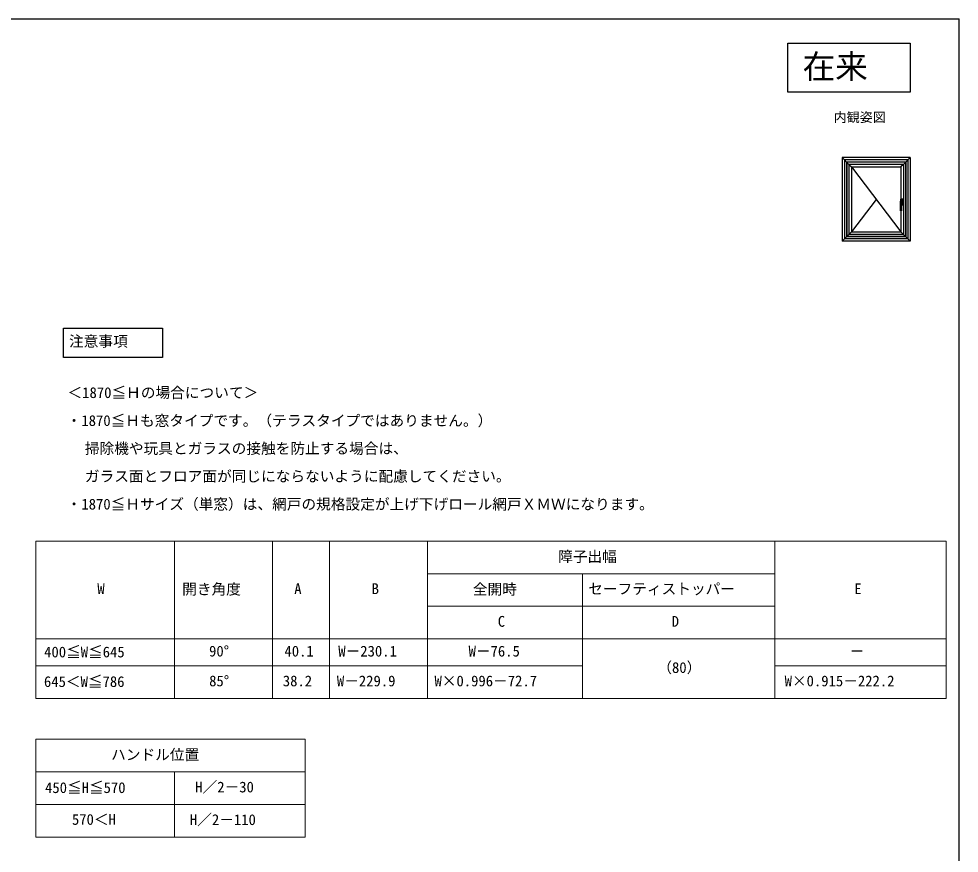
# Model space of a CAD drawing. Units: millimetres, scale not verified. Extents: x -525 to 525, y -783 to 778.
# Drawn here: x -52 to 525, y 236 to 747 of the extents above; entities that cross this region are included whole.
import ezdxf
from ezdxf.enums import TextEntityAlignment as Align

# ---------------------------------------------------------------- set-up
doc = ezdxf.new("R2010")
doc.units = ezdxf.units.MM
doc.header["$LTSCALE"] = 4
doc.linetypes.add('DOUBLE_CHAIN2', pattern=[12.8, 9, -1, 0.6, -0.6, 0.6, -1])
doc.layers.add('0-1_TABLE1', color=7, linetype='Continuous', lineweight=18)
for name, color, linetype in [('0-2_USER1', 3, 'Continuous'), ('0-7_YKK_A1', 4, 'Continuous'), ('0-9_YKK_ZWAK', 7, 'Continuous')]:
    doc.layers.add(name, color=color, linetype=linetype)
doc.styles.add('ＭＳ ゴシック', font='')
doc.styles.get('ＭＳ ゴシック').set_extended_font_data('MS Gothic')

msp = doc.modelspace()

# ---------------------------------------------------------------- linework, layer by layer
at = {"layer": '0-1_TABLE1'}
for p, q in [((-41, 427.3), (517, 427.3)), ((-41, 427.3), (-41, 330.8)), ((44, 427.3), (44, 330.8)), ((104, 427.3), (104, 330.8)), ((139, 427.3), (139, 330.8)), ((199, 427.3), (199, 330.8)), ((412, 427.3), (412, 330.8)), ((517, 427.3), (517, 330.8)), ((199, 407.3), (412, 407.3)), ((294, 407.3), (294, 330.8)), ((199, 387.3), (412, 387.3)), ((-41, 367.3), (517, 367.3)), ((-41, 350.8), (294, 350.8)), ((412, 350.8), (517, 350.8)), ((-41, 330.8), (517, 330.8)), ((-41, 305.918), (124, 305.918)), ((-41, 305.918), (-41, 245.918)), ((124, 305.918), (124, 245.918)), ((-41, 285.918), (124, 285.918)), ((44, 285.918), (44, 245.918)), ((-41, 265.918), (124, 265.918)), ((-41, 245.918), (124, 245.918))]:
    msp.add_line(p, q, dxfattribs=at)
at = {"layer": '0-2_USER1'}
for points in [[(420, 732.3), (495, 732.3), (495, 702.3), (420, 702.3)], [(-24.046, 544.645), (-24.046, 557.645), (36.542, 557.645), (36.542, 539.681), (-24.046, 539.681)]]:
    msp.add_lwpolyline(points, close=True, dxfattribs=at)
at = {"layer": '0-7_YKK_A1'}
for p, q in [((495, 662.3), (453.2, 662.3)), ((453.2, 662.3), (457.4, 658.1)), ((453.2, 662.3), (453.2, 611)), ((493.6, 660.9), (454.6, 660.9)), ((454.6, 660.9), (454.6, 612.4)), ((492.225, 659.525), (455.975, 659.525)), ((455.975, 659.525), (455.975, 613.775)), ((492.1, 659.4), (456.1, 659.4)), ((456.1, 659.4), (456.1, 613.9)), ((457.4, 658.1), (459, 656.5)), ((457.4, 658.1), (457.4, 615.2)), ((490.8, 658.1), (489.2, 656.5)), ((490.8, 658.1), (490.8, 615.2)), ((492.225, 659.525), (492.225, 613.775)), ((493.6, 660.9), (493.6, 612.4)), ((495, 662.3), (495, 611)), ((459, 656.5), (489.2, 656.5)), ((459, 656.5), (459, 616.8)), ((459, 656.5), (489.2, 616.8)), ((489.2, 656.5), (489.2, 616.8)), ((474.1, 636.65), (459, 616.8)), ((490.909, 635.15), (488.893, 635.15)), ((489.01, 629.7), (489.01, 635.56)), ((489.25, 635.672), (489.25, 636.85)), ((490.65, 636.075), (489.274, 636.075)), ((489.3, 636.9), (490.6, 636.9)), ((489.61, 634.201), (489.61, 629.7)), ((490.65, 634.225), (489.611, 634.225)), ((489.653, 635.7), (489.95, 635.7)), ((490.2, 636.4), (489.7, 636.4)), ((489.845, 636.44), (489.845, 636.36)), ((489.95, 637.154), (489.95, 633.146)), ((489.95, 636.65), (489.95, 633.65)), ((490.055, 636.44), (490.055, 636.36)), ((490.65, 636.85), (490.65, 633.45)), ((489.06, 629.65), (489.56, 629.65)), ((489.61, 633.4), (490.6, 633.4)), ((490.2, 633.9), (489.7, 633.9)), ((453.2, 611), (457.4, 615.2)), ((493.6, 612.4), (454.6, 612.4)), ((492.225, 613.775), (455.975, 613.775)), ((457.4, 615.2), (459, 616.8)), ((459, 616.8), (489.2, 616.8)), ((490.8, 615.2), (489.2, 616.8)), ((495, 611), (453.2, 611))]:
    msp.add_line(p, q, dxfattribs=at)
at = {"layer": '0-7_YKK_A1', "linetype": 'DOUBLE_CHAIN2'}
for p, q in [((489.527, 635.438), (489.55, 635.458)), ((489.814, 635.564), (489.726, 635.543)), ((489.905, 635.584), (489.814, 635.564)), ((489.61, 629.7), (489.01, 629.7))]:
    msp.add_line(p, q, dxfattribs=at)
at = {"layer": '0-7_YKK_A1'}
for points in [[(492.1, 659.4), (492.1, 613.9), (456.1, 613.9)], [(495, 662.3), (490.8, 658.1), (457.4, 658.1)], [(489.093, 635.642), (489.064, 635.63), (489.047, 635.62), (489.019, 635.592), (489.01, 635.561)], [(489.01, 635.558), (489.018, 635.525), (489.046, 635.483), (489.093, 635.438)], [(489.093, 635.642), (489.104, 635.646), (489.115, 635.649), (489.133, 635.653), (489.206, 635.665), (489.284, 635.676), (489.369, 635.685), (489.46, 635.691), (489.554, 635.696), (489.653, 635.7)], [(489.093, 635.438), (489.118, 635.421), (489.181, 635.394), (489.216, 635.385), (489.254, 635.379), (489.295, 635.376), (489.331, 635.376), (489.366, 635.379), (489.428, 635.391), (489.453, 635.399), (489.485, 635.412), (489.527, 635.438)], [(489.726, 635.543), (489.692, 635.533), (489.661, 635.522), (489.632, 635.51), (489.606, 635.497), (489.576, 635.479), (489.55, 635.458)], [(490.35, 635.614), (490.281, 635.617), (490.171, 635.615), (490.036, 635.604), (489.904, 635.584)], [(490.398, 634.737), (490.419, 634.872), (490.433, 635.01), (490.437, 635.149), (490.434, 635.287), (490.422, 635.424), (490.398, 635.573)], [(495, 611), (490.8, 615.2), (457.4, 615.2)]]:
    msp.add_lwpolyline(points, dxfattribs=at)
for centre, radius in [((489.95, 635.15), 0.375), ((489.95, 636.4), 0.22), ((489.95, 636.4), 0.2), ((489.95, 633.9), 0.2)]:
    msp.add_circle(centre, radius, dxfattribs=at)
for centre, radius, start, end in [((489.3, 636.85), 0.05, 90, 180), ((490.01, 634.201), 0.4, 92.28699, 180), ((489.95, 636.4), 0.113, 21.03947, 158.96053), ((489.95, 636.4), 0.113, 201.03947, 338.96053), ((489.95, 633.175), 2.525, 79.35071, 90), ((489.95, 637.125), 2.525, 270.80494, 280.64929), ((490.408, 635.607), 0.05, 10.64929, 79.35071), ((490.408, 634.693), 0.05, 280.64929, 349.35071), ((487.975, 635.15), 2.525, 349.35071, 10.64929), ((490.6, 636.85), 0.05, 0, 90), ((489.06, 629.7), 0.05, 180, 270), ((489.56, 629.7), 0.05, 270, 0), ((490.6, 633.45), 0.05, 270, 0)]:
    msp.add_arc(centre, radius, start, end, dxfattribs=at)
at = {"layer": '0-7_YKK_A1', "linetype": 'DOUBLE_CHAIN2'}
for centre, radius, start, end in [((489.958, 635.495), 0.895, 272.28699, 297.47623), ((490.349, 635.564), 0.05, 9.77824, 89.41478), ((490.348, 634.745), 0.05, 297.47623, 350.64954)]:
    msp.add_arc(centre, radius, start, end, dxfattribs=at)
at = {"layer": '0-9_YKK_ZWAK'}
msp.add_line((-525, 747.3), (525, 747.3), dxfattribs=at)
msp.add_lwpolyline([(-525, -782.7), (525, -782.7), (525, 747.3)], dxfattribs=at)

# ---------------------------------------------------------------- texts
at = {"layer": '0-1_TABLE1', "style": 'ＭＳ ゴシック'}
for s, p in [('障子出幅', (279.139, 412.519)), ('W', (-3.358, 392.8)), ('開き角度', (48.662, 392.544)), ('A', (117.358, 392.8)), ('B', (164.807, 392.8)), ('全開時', (226.838, 392.519)), ('セーフティストッパー', (297.568, 392.749)), ('E', (460.69, 392.8)), ('C', (242.128, 372.8)), ('D', (348.73, 372.8)), ('400≦W≦645', (-35.983, 354.039)), ('90°', (65.128, 354.55)), ('40.1', (111.349, 354.55)), ('W－230.1', (144.352, 354.55)), ('W－76.5', (224.23, 354.55)), ('－', (457.903, 354.55)), ('（80）', (339.935, 344.499)), ('645＜W≦786', (-36.085, 335.891)), ('85°', (65.179, 336.3)), ('38.2', (110.352, 336.3)), ('W－229.9', (143.483, 336.3)), ('W×0.996－72.7', (203.341, 336.3)), ('W×0.915－222.2', (417.991, 336.3)), ('ハンドル位置', (5.091, 291.137)), ('450≦H≦570', (-35.42, 270.907)), ('H／2－30', (56.668, 271.29)), ('570＜H', (-18.929, 251.418)), ('H／2－110', (53.395, 251.29))]:
    msp.add_text(s, height=6.598, dxfattribs=at).set_placement(p, align=Align.BOTTOM_LEFT)
at = {"layer": '0-2_USER1', "style": 'ＭＳ ゴシック'}
for s, height, p in [('在来', 14.66, (429, 706.3)), ('内観姿図', 5.865, (448, 682.3)), ('注意事項', 6.598, (-20.716, 544.448)), ('＜1870≦Ｈの場合について＞', 6.598, (-21.636, 512.965)), ('・1870≦Ｈも窓タイプです。（テラスタイプではありません。）', 6.598, (-22.148, 495.817)), ('\u3000掃除機や玩具とガラスの接触を防止する場合は、', 6.598, (-20, 478.772)), ('\u3000ガラス面とフロア面が同じにならないように配慮してください。', 6.598, (-20, 461.726)), ('・1870≦Ｈサイズ（単窓）は、網戸の規格設定が上げ下げロール網戸ＸＭＷになります。', 6.598, (-22.148, 444.63))]:
    msp.add_text(s, height=height, dxfattribs=at).set_placement(p, align=Align.BOTTOM_LEFT)

doc.saveas('drawing.dxf')
